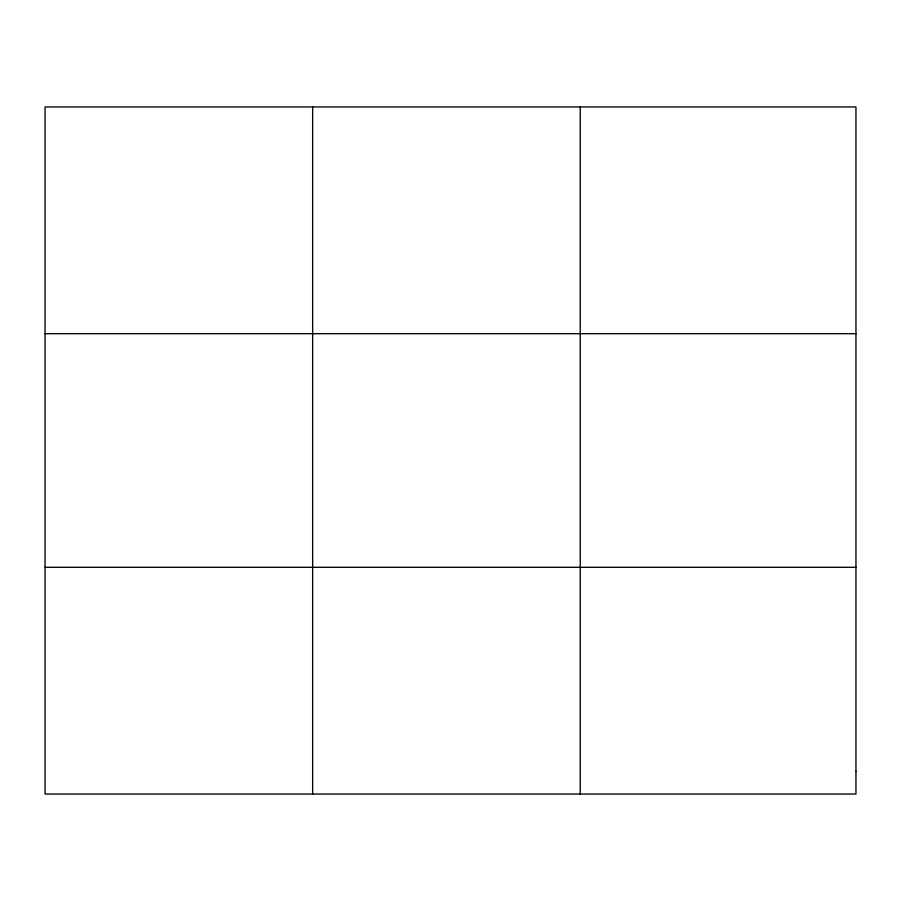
<?xml version="1.0" encoding="UTF-8"?>
<svg xmlns="http://www.w3.org/2000/svg" width="901" height="901" viewBox="0 0 901 901"><rect width="100%" height="100%" fill="white"/><g stroke="black" fill="none" stroke-linecap="round" stroke-linejoin="round"><path stroke-width="1.35" d="M312.647 794.04L312.647 106.96M580.244 794.04L580.244 106.96M45.05 333.697L855.95 333.697M45.05 567.303L855.95 567.303M855.95 771.369L855.95 794.04L45.05 794.04L45.05 106.96L855.95 106.96L855.95 771.369"/></g></svg>
